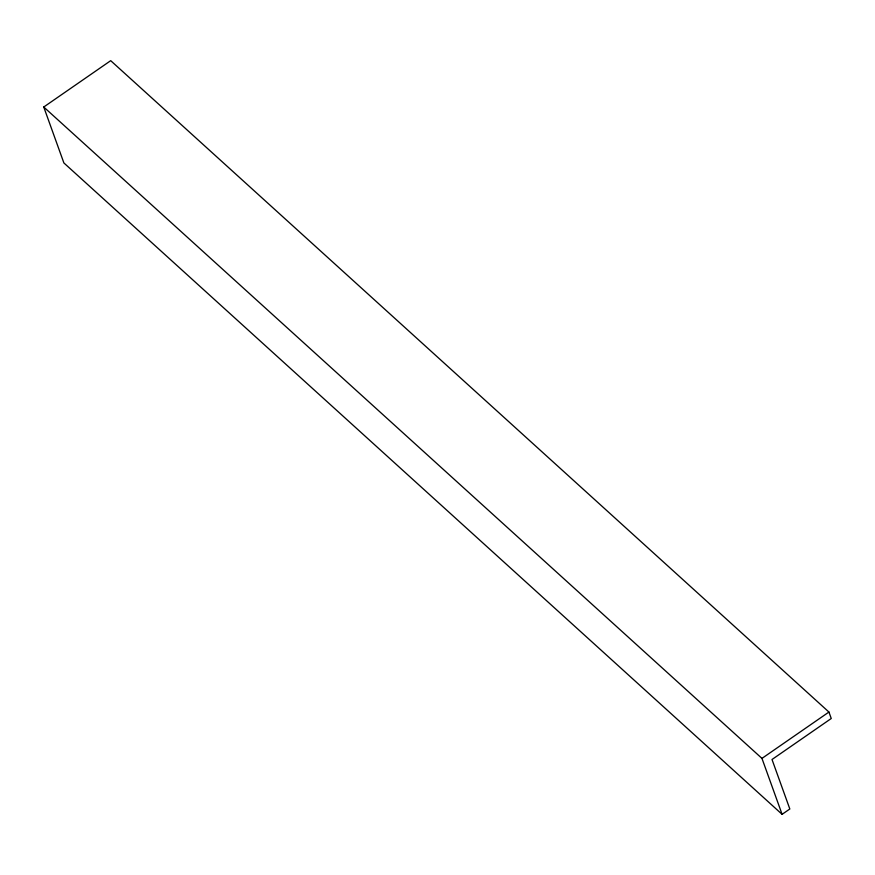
<?xml version="1.0" encoding="UTF-8"?>
<svg xmlns="http://www.w3.org/2000/svg" width="875" height="875" viewBox="0 0 875 875"><rect width="100%" height="100%" fill="white"/><g stroke="black" fill="none" stroke-linecap="round" stroke-linejoin="round"><path stroke-width="1.31" d="M43.75 107.013L110.709 60.67L828.931 712.053L831.25 718.506L772.013 759.5L789.83 808.981L782.097 814.33L63.886 162.947L43.75 107.013L761.961 758.395L782.097 814.33M761.961 758.395L828.931 712.053"/></g></svg>
